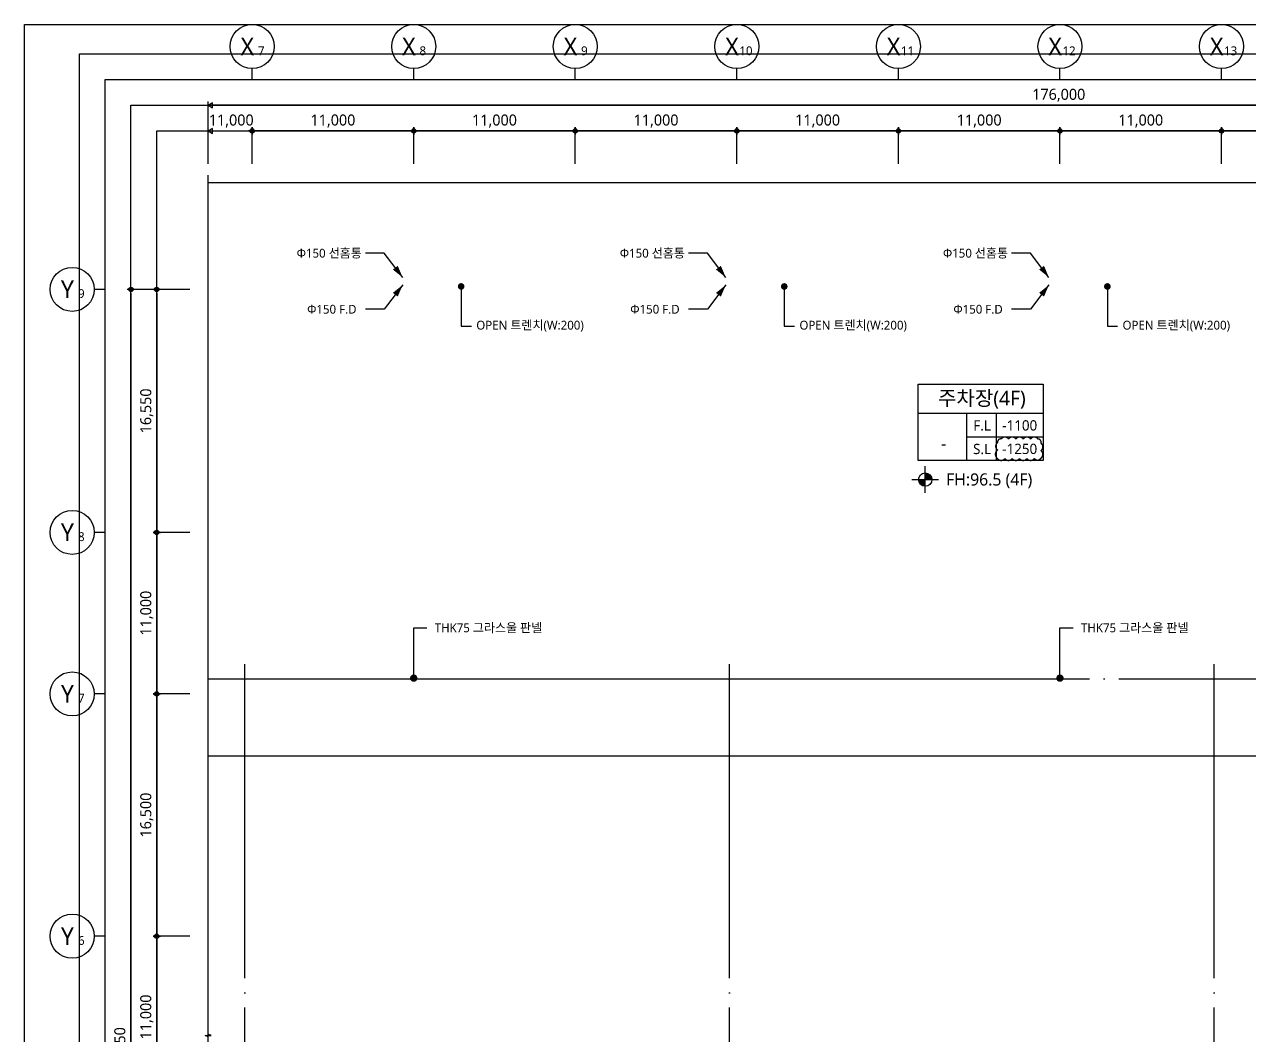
# Model space of a CAD drawing. Header units: millimetres. Extents: x 45782458 to 46215946, y 191740 to 1509539.
# Drawn here: x 46006272 to 46089677, y 548590 to 617440 of the extents above; entities that cross this region are included whole.
import ezdxf
from ezdxf.enums import TextEntityAlignment as Align

# ---------------------------------------------------------------- set-up
doc = ezdxf.new("R2010")
doc.units = ezdxf.units.MM
doc.header["$LTSCALE"] = 1000
doc.header["$MEASUREMENT"] = 0
doc.header["$PDSIZE"] = -10
doc.linetypes.add('ACAD_ISO03W100', pattern=[30, 12, -18])
doc.linetypes.add('CEN', pattern=[62, 60, -1, 0, -1])
doc.layers.get('0').update_dxf_attribs({"linetype": 'CONTINUOUS'})
doc.layers.get('Defpoints').update_dxf_attribs({"color": 171, "linetype": 'CONTINUOUS'})
for name, color, linetype in [('Center(AR)', 30, 'CEN'), ('DIM', 7, 'CONTINUOUS'), ('LED', 7, 'CONTINUOUS'), ('NDIM', 7, 'CONTINUOUS'), ('SYM', 7, 'CONTINUOUS'), ('SYM(AXIS)', 7, 'CONTINUOUS'), ('SYMBOL', 7, 'CONTINUOUS'), ('TEXT(AXIS)', 2, 'CONTINUOUS'), ('TEXT(MIN)', 7, 'CONTINUOUS'), ('TEXT(실명)', 3, 'CONTINUOUS'), ('TEXT-기입', 6, 'CONTINUOUS'), ('TITLE', 7, 'CONTINUOUS')]:
    doc.layers.add(name, color=color, linetype=linetype)
doc.layers.add('VE변경사항적용-20220616', color=10, linetype='CONTINUOUS', plot=False)
doc.styles.add('CGS', font='cgse', dxfattribs={"bigfont": 'cgs'})
doc.styles.add('TE', font='malgun_0.ttf')
doc.styles.add('궁서체', font='')
doc.styles.add('나눔바른고딕', font='NanumBarunGothic.ttf')
doc.styles.get('궁서체').set_extended_font_data('GungsuhChe')
doc.dimstyles.new('BA', dxfattribs={"dimscale": 500, "dimtxt": 3, "dimasz": 1, "dimexe": 1, "dimexo": 5, "dimgap": 0.9, "dimtad": 1, "dimdec": 0, "dimdsep": 46, "dimlunit": 6, "dimtxsty": 'TE', "dimblk": 'DDD', "dimcen": 2.5, "dimclrd": 256, "dimclre": 256, "dimclrt": 3, "dimazin": 2, "dimtfac": 1, "dimtdec": 0, "dimtix": 1, "dimtmove": 2, "dimatfit": 3, "dimldrblk": 'DDD', "dimfxl": 1, "dimtolj": 1, "dimtzin": 0, "dimarcsym": 2})
doc.dimstyles.new('CPDIM1', dxfattribs={"dimtxt": 3, "dimasz": 2.5, "dimexe": 1.25, "dimexo": 5, "dimgap": 1.5, "dimtad": 1, "dimdec": 0, "dimzin": 1, "dimdsep": 46, "dimlunit": 6, "dimtxsty": '궁서체', "dimblk1": 'Z_DOT', "dimblk2": 'Z_DOT', "dimsah": 1, "dimcen": 2.5, "dimadec": 0, "dimazin": 0, "dimtfac": 1, "dimtdec": 0, "dimtix": 1, "dimtmove": 2, "dimatfit": 3, "dimldrblk": 'Z_DOT', "dimfxl": 1, "dimtolj": 1, "dimtzin": 1, "dimarcsym": 0})
doc.dimstyles.new('NDIM 1200', dxfattribs={"dimscale": 500, "dimtxt": 3, "dimasz": 1, "dimexe": 2, "dimexo": 2, "dimgap": 1, "dimtad": 1, "dimdec": 0, "dimdsep": 46, "dimtxsty": 'CGS', "dimblk": 'DOT0', "dimcen": 1, "dimdle": 8, "dimclrd": 2, "dimclre": 2, "dimclrt": 2, "dimadec": 0, "dimazin": 0, "dimtfac": 1, "dimtdec": 0, "dimtix": 1, "dimtmove": 2, "dimatfit": 3, "dimldrblk": 'DOT0', "dimfxl": 1, "dimtolj": 1, "dimtzin": 0, "dimlwd": -1, "dimlwe": -1, "dimarcsym": 0})

# ---------------------------------------------------------------- blocks, each defined once
blk = doc.blocks.new('DDD')
at = {"layer": 'DIM', "color": 0}
for p, q in [((-1, 0), (1, 0)), ((0, -1), (0, 1))]:
    blk.add_line(p, q, dxfattribs=at)
for radius in [0.6, 0.3]:
    blk.add_circle((0, 0), radius, dxfattribs=at)
blk = doc.blocks.new('*D378')
at = {"layer": 'Defpoints', "color": 0, "ltscale": 0.4, "transparency": 16777216}
for p in [(46021772, 610190), (46021772, 606690), (46032772, 606690)]:
    blk.add_point(p, dxfattribs=at)
at = {"layer": 'NDIM', "lineweight": -2, "ltscale": 0.4, "transparency": 16777216}
for p, q in [((46021772, 607940), (46021772, 610440)), ((46032522, 610190), (46022022, 610190)), ((46032772, 607940), (46032772, 610440))]:
    blk.add_line(p, q, dxfattribs=at)
at = {"layer": 'NDIM', "lineweight": -2, "ltscale": 0.4, "transparency": 16777216, "xscale": 250, "yscale": 250, "zscale": 250, "rotation": 180}
blk.add_blockref('DDD', (46021772, 610190), dxfattribs=at)
at = {"layer": 'NDIM', "lineweight": -2, "ltscale": 0.4, "transparency": 16777216, "xscale": 250, "yscale": 250, "zscale": 250}
blk.add_blockref('DDD', (46032772, 610190), dxfattribs=at)
at = {"layer": 'NDIM', "color": 3, "ltscale": 0.4, "transparency": 16777216, "insert": (46027272, 610868), "char_height": 750, "attachment_point": 5, "style": 'TE'}
blk.add_mtext('\\A1;11,000', dxfattribs=at)
blk = doc.blocks.new('A$C2F20087E')
at = {"layer": 'SYM(AXIS)'}
blk.add_line((600, 0), (600, 300), dxfattribs=at)
blk.add_circle((600, 900), 600, dxfattribs=at)
blk = doc.blocks.new('*D379')
at = {"layer": 'Defpoints', "color": 0, "ltscale": 0.4, "transparency": 16777216}
for p in [(46032772, 610190), (46032772, 606690), (46043772, 606690)]:
    blk.add_point(p, dxfattribs=at)
at = {"layer": 'NDIM', "lineweight": -2, "ltscale": 0.4, "transparency": 16777216}
for p, q in [((46032772, 607940), (46032772, 610440)), ((46043522, 610190), (46033022, 610190)), ((46043772, 607940), (46043772, 610440))]:
    blk.add_line(p, q, dxfattribs=at)
at = {"layer": 'NDIM', "lineweight": -2, "ltscale": 0.4, "transparency": 16777216, "xscale": 250, "yscale": 250, "zscale": 250, "rotation": 180}
blk.add_blockref('DDD', (46032772, 610190), dxfattribs=at)
at = {"layer": 'NDIM', "lineweight": -2, "ltscale": 0.4, "transparency": 16777216, "xscale": 250, "yscale": 250, "zscale": 250}
blk.add_blockref('DDD', (46043772, 610190), dxfattribs=at)
at = {"layer": 'NDIM', "color": 3, "ltscale": 0.4, "transparency": 16777216, "insert": (46038272, 610868), "char_height": 750, "attachment_point": 5, "style": 'TE'}
blk.add_mtext('\\A1;11,000', dxfattribs=at)
blk = doc.blocks.new('*D380')
at = {"layer": 'Defpoints', "color": 0, "ltscale": 0.4, "transparency": 16777216}
for p in [(46043772, 610190), (46043772, 606690), (46054772, 606690)]:
    blk.add_point(p, dxfattribs=at)
at = {"layer": 'NDIM', "lineweight": -2, "ltscale": 0.4, "transparency": 16777216}
for p, q in [((46043772, 607940), (46043772, 610440)), ((46054522, 610190), (46044022, 610190)), ((46054772, 607940), (46054772, 610440))]:
    blk.add_line(p, q, dxfattribs=at)
at = {"layer": 'NDIM', "lineweight": -2, "ltscale": 0.4, "transparency": 16777216, "xscale": 250, "yscale": 250, "zscale": 250, "rotation": 180}
blk.add_blockref('DDD', (46043772, 610190), dxfattribs=at)
at = {"layer": 'NDIM', "lineweight": -2, "ltscale": 0.4, "transparency": 16777216, "xscale": 250, "yscale": 250, "zscale": 250}
blk.add_blockref('DDD', (46054772, 610190), dxfattribs=at)
at = {"layer": 'NDIM', "color": 3, "ltscale": 0.4, "transparency": 16777216, "insert": (46049272, 610868), "char_height": 750, "attachment_point": 5, "style": 'TE'}
blk.add_mtext('\\A1;11,000', dxfattribs=at)
blk = doc.blocks.new('*D381')
at = {"layer": 'Defpoints', "color": 0, "ltscale": 0.4, "transparency": 16777216}
for p in [(46054772, 610190), (46054772, 606690), (46065772, 606690)]:
    blk.add_point(p, dxfattribs=at)
at = {"layer": 'NDIM', "lineweight": -2, "ltscale": 0.4, "transparency": 16777216}
for p, q in [((46054772, 607940), (46054772, 610440)), ((46065522, 610190), (46055022, 610190)), ((46065772, 607940), (46065772, 610440))]:
    blk.add_line(p, q, dxfattribs=at)
at = {"layer": 'NDIM', "lineweight": -2, "ltscale": 0.4, "transparency": 16777216, "xscale": 250, "yscale": 250, "zscale": 250, "rotation": 180}
blk.add_blockref('DDD', (46054772, 610190), dxfattribs=at)
at = {"layer": 'NDIM', "lineweight": -2, "ltscale": 0.4, "transparency": 16777216, "xscale": 250, "yscale": 250, "zscale": 250}
blk.add_blockref('DDD', (46065772, 610190), dxfattribs=at)
at = {"layer": 'NDIM', "color": 3, "ltscale": 0.4, "transparency": 16777216, "insert": (46060272, 610868), "char_height": 750, "attachment_point": 5, "style": 'TE'}
blk.add_mtext('\\A1;11,000', dxfattribs=at)
blk = doc.blocks.new('*D382')
at = {"layer": 'Defpoints', "color": 0, "ltscale": 0.4, "transparency": 16777216}
for p in [(46065772, 610190), (46065772, 606690), (46076772, 606690)]:
    blk.add_point(p, dxfattribs=at)
at = {"layer": 'NDIM', "lineweight": -2, "ltscale": 0.4, "transparency": 16777216}
for p, q in [((46065772, 607940), (46065772, 610440)), ((46076522, 610190), (46066022, 610190)), ((46076772, 607940), (46076772, 610440))]:
    blk.add_line(p, q, dxfattribs=at)
at = {"layer": 'NDIM', "lineweight": -2, "ltscale": 0.4, "transparency": 16777216, "xscale": 250, "yscale": 250, "zscale": 250, "rotation": 180}
blk.add_blockref('DDD', (46065772, 610190), dxfattribs=at)
at = {"layer": 'NDIM', "lineweight": -2, "ltscale": 0.4, "transparency": 16777216, "xscale": 250, "yscale": 250, "zscale": 250}
blk.add_blockref('DDD', (46076772, 610190), dxfattribs=at)
at = {"layer": 'NDIM', "color": 3, "ltscale": 0.4, "transparency": 16777216, "insert": (46071272, 610868), "char_height": 750, "attachment_point": 5, "style": 'TE'}
blk.add_mtext('\\A1;11,000', dxfattribs=at)
blk = doc.blocks.new('*D383')
at = {"layer": 'Defpoints', "color": 0, "ltscale": 0.4, "transparency": 16777216}
for p in [(46076772, 610190), (46076772, 606690), (46087772, 606690)]:
    blk.add_point(p, dxfattribs=at)
at = {"layer": 'NDIM', "lineweight": -2, "ltscale": 0.4, "transparency": 16777216}
for p, q in [((46076772, 607940), (46076772, 610440)), ((46087522, 610190), (46077022, 610190)), ((46087772, 607940), (46087772, 610440))]:
    blk.add_line(p, q, dxfattribs=at)
at = {"layer": 'NDIM', "lineweight": -2, "ltscale": 0.4, "transparency": 16777216, "xscale": 250, "yscale": 250, "zscale": 250, "rotation": 180}
blk.add_blockref('DDD', (46076772, 610190), dxfattribs=at)
at = {"layer": 'NDIM', "lineweight": -2, "ltscale": 0.4, "transparency": 16777216, "xscale": 250, "yscale": 250, "zscale": 250}
blk.add_blockref('DDD', (46087772, 610190), dxfattribs=at)
at = {"layer": 'NDIM', "color": 3, "ltscale": 0.4, "transparency": 16777216, "insert": (46082272, 610868), "char_height": 750, "attachment_point": 5, "style": 'TE'}
blk.add_mtext('\\A1;11,000', dxfattribs=at)
blk = doc.blocks.new('*D384')
at = {"layer": 'Defpoints', "color": 0, "ltscale": 0.4, "transparency": 16777216}
for p in [(46087772, 610190), (46087772, 606690), (46098772, 606690)]:
    blk.add_point(p, dxfattribs=at)
at = {"layer": 'NDIM', "lineweight": -2, "ltscale": 0.4, "transparency": 16777216}
for p, q in [((46087772, 607940), (46087772, 610440)), ((46098522, 610190), (46088022, 610190)), ((46098772, 607940), (46098772, 610440))]:
    blk.add_line(p, q, dxfattribs=at)
at = {"layer": 'NDIM', "lineweight": -2, "ltscale": 0.4, "transparency": 16777216, "xscale": 250, "yscale": 250, "zscale": 250, "rotation": 180}
blk.add_blockref('DDD', (46087772, 610190), dxfattribs=at)
at = {"layer": 'NDIM', "lineweight": -2, "ltscale": 0.4, "transparency": 16777216, "xscale": 250, "yscale": 250, "zscale": 250}
blk.add_blockref('DDD', (46098772, 610190), dxfattribs=at)
at = {"layer": 'NDIM', "color": 3, "ltscale": 0.4, "transparency": 16777216, "insert": (46093272, 610868), "char_height": 750, "attachment_point": 5, "style": 'TE'}
blk.add_mtext('\\A1;11,000', dxfattribs=at)
blk = doc.blocks.new('*D392')
at = {"layer": 'Defpoints', "color": 0, "ltscale": 0.4, "transparency": 16777216}
for p in [(46018772, 555351), (46015272, 544351), (46018772, 544351)]:
    blk.add_point(p, dxfattribs=at)
at = {"layer": 'NDIM', "lineweight": -2, "ltscale": 0.4, "transparency": 16777216}
for p, q in [((46017522, 555351), (46015022, 555351)), ((46015272, 555101), (46015272, 544601)), ((46017522, 544351), (46015022, 544351))]:
    blk.add_line(p, q, dxfattribs=at)
at = {"layer": 'NDIM', "lineweight": -2, "ltscale": 0.4, "transparency": 16777216, "xscale": 250, "yscale": 250, "zscale": 250}
for p, rotation in [((46015272, 555351), 90), ((46015272, 544351), 270)]:
    blk.add_blockref('DDD', p, dxfattribs=dict(at, rotation=rotation))
at = {"layer": 'NDIM', "color": 3, "ltscale": 0.4, "transparency": 16777216, "insert": (46014595, 549851), "char_height": 750, "attachment_point": 5, "rotation": 90, "style": 'TE'}
blk.add_mtext('\\A1;11,000', dxfattribs=at)
blk = doc.blocks.new('*D393')
at = {"layer": 'Defpoints', "color": 0, "ltscale": 0.4, "transparency": 16777216}
for p in [(46018772, 571851), (46015272, 555351), (46018772, 555351)]:
    blk.add_point(p, dxfattribs=at)
at = {"layer": 'NDIM', "lineweight": -2, "ltscale": 0.4, "transparency": 16777216}
for p, q in [((46017522, 571851), (46015022, 571851)), ((46015272, 571601), (46015272, 555601)), ((46017522, 555351), (46015022, 555351))]:
    blk.add_line(p, q, dxfattribs=at)
at = {"layer": 'NDIM', "lineweight": -2, "ltscale": 0.4, "transparency": 16777216, "xscale": 250, "yscale": 250, "zscale": 250}
for p, rotation in [((46015272, 571851), 90), ((46015272, 555351), 270)]:
    blk.add_blockref('DDD', p, dxfattribs=dict(at, rotation=rotation))
at = {"layer": 'NDIM', "color": 3, "ltscale": 0.4, "transparency": 16777216, "insert": (46014595, 563601), "char_height": 750, "attachment_point": 5, "rotation": 90, "style": 'TE'}
blk.add_mtext('\\A1;16,500', dxfattribs=at)
blk = doc.blocks.new('*D394')
at = {"layer": 'Defpoints', "color": 0, "ltscale": 0.4, "transparency": 16777216}
for p in [(46018772, 582851), (46015272, 571851), (46018772, 571851)]:
    blk.add_point(p, dxfattribs=at)
at = {"layer": 'NDIM', "lineweight": -2, "ltscale": 0.4, "transparency": 16777216}
for p, q in [((46017522, 582851), (46015022, 582851)), ((46015272, 582601), (46015272, 572101)), ((46017522, 571851), (46015022, 571851))]:
    blk.add_line(p, q, dxfattribs=at)
at = {"layer": 'NDIM', "lineweight": -2, "ltscale": 0.4, "transparency": 16777216, "xscale": 250, "yscale": 250, "zscale": 250}
for p, rotation in [((46015272, 582851), 90), ((46015272, 571851), 270)]:
    blk.add_blockref('DDD', p, dxfattribs=dict(at, rotation=rotation))
at = {"layer": 'NDIM', "color": 3, "ltscale": 0.4, "transparency": 16777216, "insert": (46014595, 577351), "char_height": 750, "attachment_point": 5, "rotation": 90, "style": 'TE'}
blk.add_mtext('\\A1;11,000', dxfattribs=at)
blk = doc.blocks.new('*D395')
at = {"layer": 'Defpoints', "color": 0, "ltscale": 0.4, "transparency": 16777216}
for p in [(46018772, 599401), (46015272, 582851), (46018772, 582851)]:
    blk.add_point(p, dxfattribs=at)
at = {"layer": 'NDIM', "lineweight": -2, "ltscale": 0.4, "transparency": 16777216}
for p, q in [((46017522, 599401), (46015022, 599401)), ((46015272, 599151), (46015272, 583101)), ((46017522, 582851), (46015022, 582851))]:
    blk.add_line(p, q, dxfattribs=at)
at = {"layer": 'NDIM', "lineweight": -2, "ltscale": 0.4, "transparency": 16777216, "xscale": 250, "yscale": 250, "zscale": 250}
for p, rotation in [((46015272, 599401), 90), ((46015272, 582851), 270)]:
    blk.add_blockref('DDD', p, dxfattribs=dict(at, rotation=rotation))
at = {"layer": 'NDIM', "color": 3, "ltscale": 0.4, "transparency": 16777216, "insert": (46014595, 591126), "char_height": 750, "attachment_point": 5, "rotation": 90, "style": 'TE'}
blk.add_mtext('\\A1;16,550', dxfattribs=at)
blk = doc.blocks.new('*D396')
at = {"layer": 'Defpoints', "color": 0, "ltscale": 0.4, "transparency": 16777216}
for p in [(46018772, 599401), (46013522, 494851), (46018772, 494851)]:
    blk.add_point(p, dxfattribs=at)
at = {"layer": 'NDIM', "lineweight": -2, "ltscale": 0.4, "transparency": 16777216}
for p, q in [((46017522, 599401), (46013272, 599401)), ((46013522, 599151), (46013522, 495101)), ((46017522, 494851), (46013272, 494851))]:
    blk.add_line(p, q, dxfattribs=at)
at = {"layer": 'NDIM', "lineweight": -2, "ltscale": 0.4, "transparency": 16777216, "xscale": 250, "yscale": 250, "zscale": 250}
for p, rotation in [((46013522, 599401), 90), ((46013522, 494851), 270)]:
    blk.add_blockref('DDD', p, dxfattribs=dict(at, rotation=rotation))
at = {"layer": 'NDIM', "color": 3, "ltscale": 0.4, "transparency": 16777216, "insert": (46012828, 547351), "char_height": 750, "attachment_point": 5, "rotation": 90, "style": 'TE'}
blk.add_mtext('\\A1;104,550', dxfattribs=at)
blk = doc.blocks.new('A$C51E23882')
at = {"layer": 'TITLE'}
blk.add_lwpolyline([(8500, 0), (0, 0), (0, 5200), (8500, 5200)], close=True, dxfattribs=at)
for points in [[(8500, 3200), (0, 3200)], [(3300, 3200), (3300, 0)], [(5300, 3200), (5300, 0)], [(3300, 1600), (8500, 1600)]]:
    blk.add_lwpolyline(points, dxfattribs=at)
at = {"layer": 'TITLE', "style": '나눔바른고딕'}
for s, p in [('F.L', (4352, 2378)), ('S.L', (4352, 778))]:
    blk.add_text(s, height=700, dxfattribs=at).set_placement(p, align=Align.MIDDLE)
blk = doc.blocks.new('level')
at = {"layer": 'SYMBOL'}
for p, q in [((0, 4320), (0, -4320)), ((-4320, 0), (4320, 0))]:
    blk.add_line(p, q, dxfattribs=at)
blk.add_circle((0, 0), 2160, dxfattribs=at)
for points in [[(-2160, 0), (0, 2160), (-2127, 381), (-376, 2126)], [(-2127, 381), (-376, 2126), (-2030, 748), (-738, 2029)], [(-2030, 748), (-738, 2029), (-1859, 1104), (-1089, 1863)], [(-1859, 1104), (-1089, 1863), (-1659, 1388), (-1386, 1658)], [(0, -2160), (2160, 0), (381, -2127), (2126, -376)], [(381, -2127), (2126, -376), (748, -2030), (2029, -738)], [(748, -2030), (2029, -738), (1104, -1859), (1863, -1089)], [(1104, -1859), (1863, -1089), (1388, -1659), (1658, -1386)]]:
    blk.add_solid(points, dxfattribs=at)
at = {"layer": 'SYMBOL', "linetype": 'Continuous'}
for points in [[(0, 2160), (-2160, 0), (0, 0)], [(2160, 0), (0, 0), (0, -2160)]]:
    blk.add_solid(points, dxfattribs=at)
blk = doc.blocks.new('Z_DOT')
at = {"layer": 'DIM', "color": 0}
for p, q in [((-1, 0), (1, 0)), ((0, -1), (0, 1))]:
    blk.add_line(p, q, dxfattribs=at)
for radius in [0.5, 0.25]:
    blk.add_circle((0, 0), radius, dxfattribs=at)
blk = doc.blocks.new('DOT0')
blk.add_line((-3, 0), (3, 0))
at = {"color": 6}
blk.add_circle((0, 0), 0.75, dxfattribs=at)

msp = doc.modelspace()

# ---------------------------------------------------------------- linework, layer by layer
at = {"color": 6}
for points in [[(46018772.3, 611940.2), (46019072.3, 611767), (46019072.3, 612113.4)], [(46018772.3, 610190.2), (46019072.3, 610017), (46019072.3, 610363.4)]]:
    msp.add_lwpolyline(points, close=True, dxfattribs=at)
at = {"layer": 'Center(AR)'}
for p, q in [((46021272.3, 490490.2), (46021272.3, 573888.8)), ((46054272.3, 490490.2), (46054272.3, 573888.8)), ((46087272.3, 490490.2), (46087272.3, 573888.8)), ((46018772.3, 572888.8), (46121134.8, 572888.8))]:
    msp.add_line(p, q, dxfattribs=at)
at = {"layer": 'Defpoints'}
msp.add_line((46018772.3, 567626.3), (46142262.5, 567626.3), dxfattribs=at)
for points in [[(46182972.3, 479740.2), (46006272.3, 479740.2), (46006272.3, 617440.2), (46182972.3, 617440.2)], [(46180972.3, 481740.2), (46010022.3, 481740.2), (46010022.3, 615440.2), (46180972.3, 615440.2)], [(46179222.3, 483490.2), (46011772.3, 483490.2), (46011772.3, 613690.2), (46179222.3, 613690.2)], [(46177472.3, 485240.2), (46013522.3, 485240.2), (46013522.3, 611940.2), (46177472.3, 611940.2)], [(46175722.3, 486990.2), (46015272.3, 486990.2), (46015272.3, 610190.2), (46175722.3, 610190.2)], [(46172222.3, 490490.2), (46018772.3, 490490.2), (46018772.3, 606690.2), (46172222.3, 606690.2)], [(46143042.2, 490490.2), (46018772.3, 490490.2), (46018772.3, 606690.2), (46143042.2, 606690.2)]]:
    msp.add_lwpolyline(points, close=True, dxfattribs=at)
at = {"layer": 'LED', "ltscale": 10000}
for p, q in [((46032772.3, 576354.9), (46033672.5, 576354.9)), ((46076772.3, 576354.9), (46077672.5, 576354.9))]:
    msp.add_line(p, q, dxfattribs=at)
at = {"layer": 'LED'}
for points in [[(46032022.3, 600213.8), (46030767.6, 601866.5), (46029479.7, 601866.5)], [(46054022.3, 600213.8), (46052767.6, 601866.5), (46051479.7, 601866.5)], [(46076022.3, 600213.8), (46074767.6, 601866.5), (46073479.7, 601866.5)], [(46032022.3, 599701.3), (46030767.6, 598048.6), (46029479.7, 598048.6)], [(46054022.3, 599701.3), (46052767.6, 598048.6), (46051479.7, 598048.6)], [(46076022.3, 599701.3), (46074767.6, 598048.6), (46073479.7, 598048.6)]]:
    msp.add_lwpolyline(points, dxfattribs=at)
for points in [[(46032022.3, 600213.8), (46031352.5, 600751.6), (46031684.4, 601003.5)], [(46054022.3, 600213.8), (46053352.5, 600751.6), (46053684.4, 601003.5)], [(46076022.3, 600213.8), (46075352.5, 600751.6), (46075684.4, 601003.5)], [(46032022.3, 599701.3), (46031352.5, 599163.6), (46031684.4, 598911.6)], [(46054022.3, 599701.3), (46053352.5, 599163.6), (46053684.4, 598911.6)], [(46076022.3, 599701.3), (46075352.5, 599163.6), (46075684.4, 598911.6)]]:
    msp.add_solid(points, dxfattribs=at)
at = {"layer": 'NDIM', "ltscale": 0.4}
for p, q in [((46018772.3, 607940.2), (46018772.3, 612190.2)), ((46131522.3, 611940.2), (46018772.3, 611940.2)), ((46018772.3, 610190.2), (46021522.3, 610190.2))]:
    msp.add_line(p, q, dxfattribs=at)
at = {"layer": 'SYM', "color": 8}
msp.add_lwpolyline([(46018772.3, 489990.2), (46018772.4, 548490.2), (46018572.3, 548590.2), (46018972.3, 548590.2), (46018772.3, 548690.2), (46018772.3, 607190.2)], dxfattribs=at)
at = {"layer": 'VE변경사항적용-20220616', "linetype": 'ACAD_ISO03W100'}
msp.add_lwpolyline([(46072519, 587884.6, 0.5205671), (46073019, 587884.6, 0.5205671), (46073519, 587884.6, 0.5205671), (46074019, 587884.6, 0.5205671), (46074519, 587884.6, 0.5205671), (46075019, 587884.6, 0.5205671), (46075484.5, 587919.2, 0.5205671), (46075484.5, 588419.2, 0.5205671), (46075484.5, 588919.2, 0.5205671), (46075275, 589209.7, 0.5205671), (46074775, 589209.7, 0.5205671), (46074275, 589209.7, 0.5205671), (46073775, 589209.7, 0.5205671), (46073275, 589209.7, 0.5205671), (46072775, 589209.7, 0.5205671), (46072519, 588965.6, 0.5205671), (46072519, 588465.6, 0.5205671)], format="xyb", close=True, dxfattribs=at)

# ---------------------------------------------------------------- block references
at = {"xscale": 2.5, "yscale": 2.5, "zscale": 2.5}
for p in [(46020272.3, 613690.2), (46031272.3, 613690.2), (46042272.3, 613690.2), (46053272.3, 613690.2), (46064272.3, 613690.2), (46075272.3, 613690.2), (46086272.3, 613690.2)]:
    msp.add_blockref('A$C2F20087E', p, dxfattribs=at)
at = {"xscale": 2.500000000000049, "yscale": 2.500000000000049, "zscale": 2.500000000000049, "rotation": 90}
for p in [(46011772.3, 597901.3), (46011772.3, 581351.3), (46011772.3, 570351.3), (46011772.3, 553851.3)]:
    msp.add_blockref('A$C2F20087E', p, dxfattribs=at)
msp.add_blockref('A$C51E23882', (46067117.2, 587753))
at = {"layer": 'SYMBOL', "xscale": 0.210048437524453, "yscale": 0.210048437524453, "zscale": 0.210048437524453, "rotation": 90}
msp.add_blockref('level', (46067596.5, 586444.4), dxfattribs=at)

# ---------------------------------------------------------------- texts
at = {"layer": 'NDIM', "color": 3, "ltscale": 0.4, "char_height": 750, "attachment_point": 5, "style": 'TE'}
for s, insert in [('\\A1;176,000', (46076690.1, 612617.6)), ('\\A1;11,000', (46020347.4, 610867.6))]:
    msp.add_mtext(s, dxfattribs=dict(at, insert=insert))
at = {"layer": 'SYMBOL', "style": '나눔바른고딕'}
msp.add_text('FH:96.5 (4F)', height=825, dxfattribs=at).set_placement((46069014.4, 586046.3))
at = {"layer": 'TEXT(AXIS)', "style": '나눔바른고딕'}
for s, height, p in [('X', 1200, (46021443.2, 615950.1)), ('X', 1200, (46032443.2, 615950.1)), ('X', 1200, (46043443.2, 615950.1)), ('X', 1200, (46054443.2, 615950.1)), ('X', 1200, (46065443.2, 615950.1)), ('X', 1200, (46076443.2, 615950.1)), ('X', 1200, (46087443.2, 615950.1)), ('7', 600, (46022391.3, 615650.2)), ('8', 600, (46033391.3, 615650.2)), ('9', 600, (46044391.3, 615650.2)), ('10', 600, (46055391.3, 615650.2)), ('11', 600, (46066391.3, 615650.2)), ('12', 600, (46077391.3, 615650.2)), ('13', 600, (46088391.3, 615650.2)), ('Y', 1200, (46009193.2, 599411.3)), ('9', 600, (46010141.3, 599111.4)), ('Y', 1200, (46009193.2, 582861.3)), ('8', 600, (46010141.3, 582561.4)), ('Y', 1200, (46009193.2, 571861.3)), ('7', 600, (46010141.3, 571561.4)), ('Y', 1200, (46009193.2, 555361.3)), ('6', 600, (46010141.3, 555061.4))]:
    msp.add_text(s, height=height, dxfattribs=at).set_placement(p, align=Align.MIDDLE)
at = {"layer": 'TEXT(MIN)', "style": '나눔바른고딕'}
for s, p in [('Φ150 선홈통', (46029237.6, 601866.5)), ('Φ150 선홈통', (46051237.6, 601866.5)), ('Φ150 선홈통', (46073237.6, 601866.5)), ('THK75 그라스울 판넬', (46041518.9, 576352.4)), ('THK75 그라스울 판넬', (46085518.9, 576352.4))]:
    msp.add_text(s, height=600, dxfattribs=at).set_placement(p, align=Align.MIDDLE_RIGHT)
for s, p in [('Φ150 F.D', (46025518.6, 598048.6)), ('Φ150 F.D', (46047518.6, 598048.6)), ('Φ150 F.D', (46069518.6, 598048.6)), ('OPEN 트렌치(W:200)', (46037033.7, 596964.1)), ('OPEN 트렌치(W:200)', (46059033.7, 596964.1)), ('OPEN 트렌치(W:200)', (46081033.7, 596964.1))]:
    msp.add_text(s, height=600, dxfattribs=at).set_placement(p, align=Align.MIDDLE_LEFT)
at = {"layer": 'TEXT(실명)', "style": '나눔바른고딕'}
msp.add_text('주차장(4F)', height=1000, dxfattribs=at).set_placement((46071455, 591947.1), align=Align.MIDDLE)
at = {"layer": 'TEXT-기입', "style": '나눔바른고딕'}
for s, height, p in [('-1100', 700, (46074033.4, 590140.9)), ('-', 900, (46068858.5, 588917.4)), ('-1250', 700, (46074033.4, 588540.9))]:
    msp.add_text(s, height=height, dxfattribs=at).set_placement(p, align=Align.MIDDLE)

# ---------------------------------------------------------------- dimensions: what is measured, and where the dimension line sits
at = {"layer": 'NDIM', "ltscale": 0.4}
for base, p1, p2, angle, picture, middle in [((46021772.3, 610190.2), (46032772.3, 606690.2), (46021772.3, 606690.2), 180, '*D378', (46027272.3, 610867.6)), ((46032772.3, 610190.2), (46043772.3, 606690.2), (46032772.3, 606690.2), 180, '*D379', (46038272.3, 610867.6)), ((46043772.3, 610190.2), (46054772.3, 606690.2), (46043772.3, 606690.2), 180, '*D380', (46049272.3, 610867.6)), ((46054772.3, 610190.2), (46065772.3, 606690.2), (46054772.3, 606690.2), 180, '*D381', (46060272.3, 610867.6)), ((46065772.3, 610190.2), (46076772.3, 606690.2), (46065772.3, 606690.2), 180, '*D382', (46071272.3, 610867.6)), ((46076772.3, 610190.2), (46087772.3, 606690.2), (46076772.3, 606690.2), 180, '*D383', (46082272.3, 610867.6)), ((46087772.3, 610190.2), (46098772.3, 606690.2), (46087772.3, 606690.2), 180, '*D384', (46093272.3, 610867.6)), ((46015272.3, 582851.3), (46018772.3, 599401.3), (46018772.3, 582851.3), 270, '*D395', (46014594.9, 591126.3)), ((46015272.3, 571851.3), (46018772.3, 582851.3), (46018772.3, 571851.3), 270, '*D394', (46014594.9, 577351.3)), ((46015272.3, 555351.3), (46018772.3, 571851.3), (46018772.3, 555351.3), 270, '*D393', (46014594.9, 563601.3)), ((46015272.3, 544351.3), (46018772.3, 555351.3), (46018772.3, 544351.3), 270, '*D392', (46014594.9, 549851.3))]:
    dim = msp.add_linear_dim(base=base, p1=p1, p2=p2, angle=angle, dimstyle='BA', override={"dimscale": 250}, dxfattribs=at)
    dim.commit()
    dim.dimension.update_dxf_attribs({"geometry": picture, "text_midpoint": middle})
dim = msp.add_linear_dim(base=(46013522.3, 494851.3), p1=(46018772.3, 599401.3), p2=(46018772.3, 494851.3), angle=270, dimstyle='BA', override={"dimscale": 250}, dxfattribs=at)
dim.commit()
dim.dimension.update_dxf_attribs({"geometry": '*D396', "text_midpoint": (46012828.2, 547351.3), "dimtype": 160})

# ---------------------------------------------------------------- leaders
at = {"ltscale": 10000}
for points in [[(46036000.3, 599601.3), (46036000.3, 596893.4), (46036700.3, 596893.4)], [(46058000.3, 599601.3), (46058000.3, 596893.4), (46058700.3, 596893.4)], [(46080000.3, 599601.3), (46080000.3, 596893.4), (46080700.3, 596893.4)]]:
    msp.add_leader(points, dimstyle='CPDIM1', override={"dimtxt": 3000, "dimasz": 450, "dimgap": 1, "dimtad": 0, "dimzin": 0, "dimtxsty": 'CGS', "dimldrblk": 'Dot'}, dxfattribs=at)
at = {"layer": 'LED', "ltscale": 10000}
for points in [[(46032772.3, 572926.3), (46032772.3, 576354.9)], [(46076772.3, 572926.3), (46076772.3, 576354.9)]]:
    msp.add_leader(points, dimstyle='NDIM 1200', override={"dimasz": 1, "dimtad": 0, "dimclrd": 256, "dimldrblk": 'Dot'}, dxfattribs=at)

doc.saveas('drawing.dxf')
